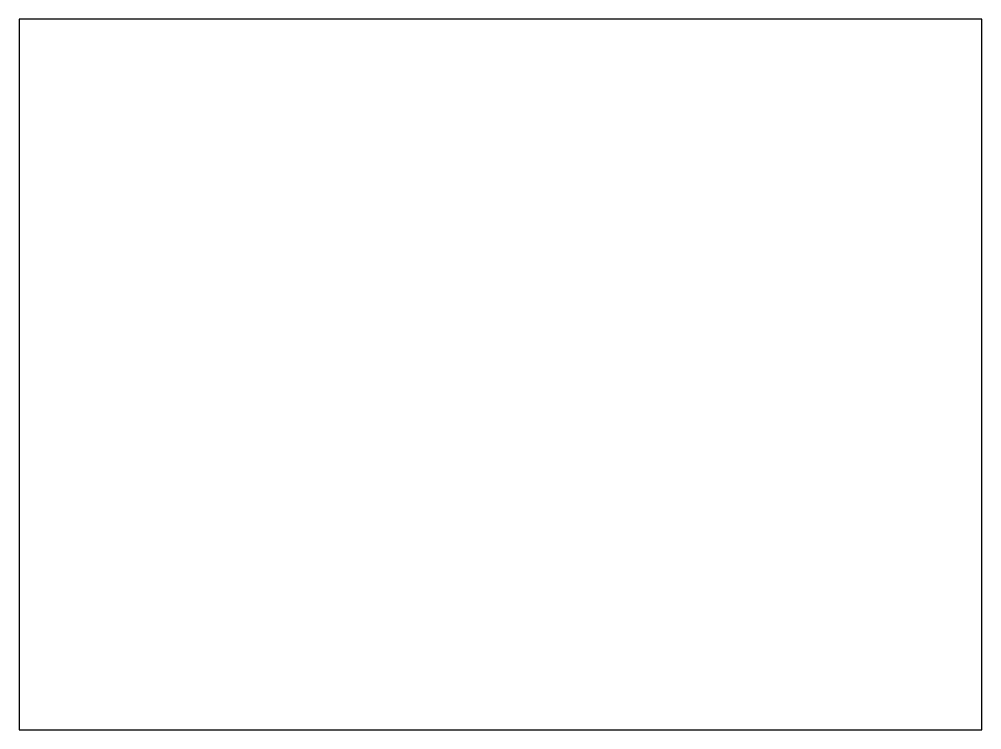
# Model space of a CAD drawing. Units: millimetres at full size, sheet at 1:100. Extents: x -17694 to 9245, y -15551 to 4347.
import ezdxf

# ---------------------------------------------------------------- set-up
doc = ezdxf.new("R2010")
doc.units = ezdxf.units.MM
doc.header["$LTSCALE"] = 100
doc.layers.add('0-0', color=7, linetype='Continuous')

msp = doc.modelspace()

# ---------------------------------------------------------------- linework, layer by layer
at = {"layer": '0-0'}
msp.add_lwpolyline([(9244.9, 4346.9), (-17693.9, 4346.9), (-17693.9, -15551), (9244.9, -15551)], close=True, dxfattribs=at)

doc.saveas('drawing.dxf')
